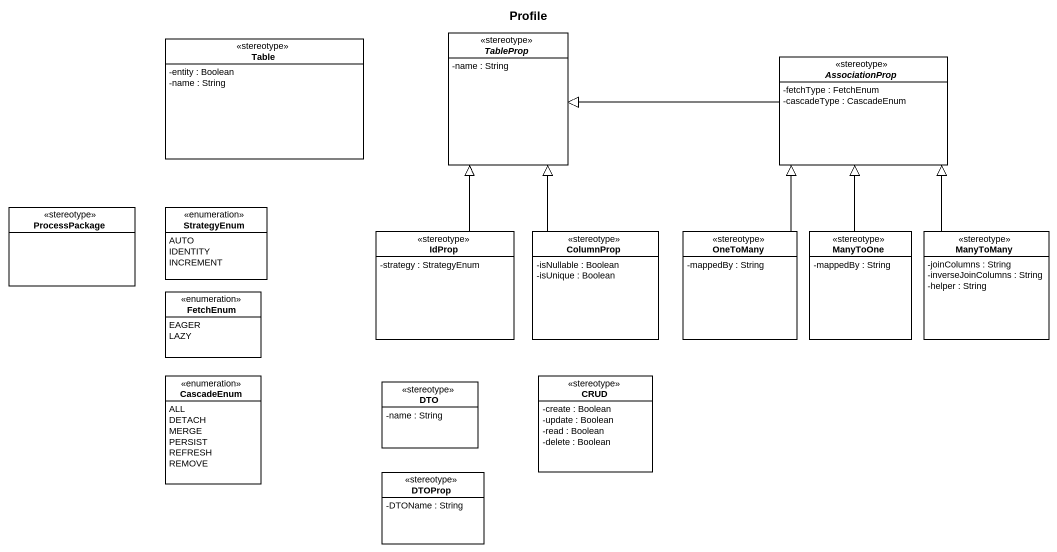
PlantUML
@startuml
title Profile
hide circle
hide empty members
skinparam classAttributeIconSize 0
class Table <<stereotype>> {
  -entity : Boolean
  -name : String
}
abstract class TableProp <<stereotype>> {
  -name : String
}
abstract class AssociationProp <<stereotype>> {
  -fetchType : FetchEnum
  -cascadeType : CascadeEnum
}
class ProcessPackage <<stereotype>>
enum StrategyEnum {
  AUTO
  IDENTITY
  INCREMENT
}
class IdProp <<stereotype>> {
  -strategy : StrategyEnum
}
class ColumnProp <<stereotype>> {
  -isNullable : Boolean
  -isUnique : Boolean
}
class OneToMany <<stereotype>> {
  -mappedBy : String
}
class ManyToOne <<stereotype>> {
  -mappedBy : String
}
class ManyToMany <<stereotype>> {
  -joinColumns : String
  -inverseJoinColumns : String
  -helper : String
}
enum FetchEnum {
  EAGER
  LAZY
}
enum CascadeEnum {
  ALL
  DETACH
  MERGE
  PERSIST
  REFRESH
  REMOVE
}
class CRUD <<stereotype>> {
  -create : Boolean
  -update : Boolean
  -read : Boolean
  -delete : Boolean
}
class DTO <<stereotype>> {
  -name : String
}
class DTOProp <<stereotype>> {
  -DTOName : String
}
AssociationProp -left-|> TableProp
IdProp -up-|> TableProp
ColumnProp -up-|> TableProp
OneToMany -up-|> AssociationProp
ManyToOne -up-|> AssociationProp
ManyToMany -up-|> AssociationProp
@enduml
